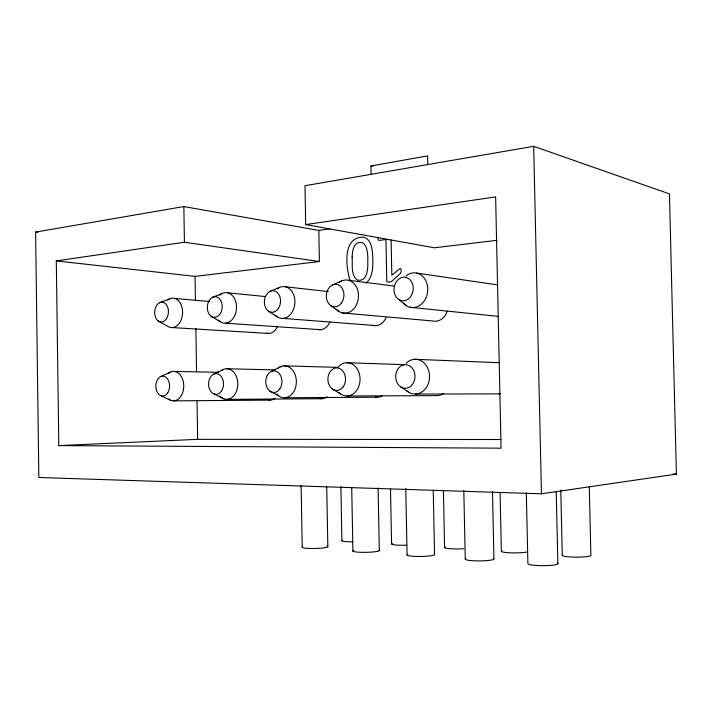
<?xml version="1.0" encoding="UTF-8"?>
<svg xmlns="http://www.w3.org/2000/svg" width="712" height="712" viewBox="0 0 712 712"><rect width="100%" height="100%" fill="white"/><g stroke="black" fill="none" stroke-linecap="round" stroke-linejoin="round"><path stroke-width="1.07" d="M366.208 283.109C373.933 275.793 372.963 263.947 372.643 254.22C372.082 247.776 370.783 238.52 363.067 237.132C342.303 237.176 345.899 267.142 350.082 280.314M271.53 371.344L280.839 366.547M213.903 374.04L223.488 369.403M160.734 376.532L170.524 372.047M332.629 284.907L341.591 280.964M270.133 291.324L279.442 287.47M212.648 297.233L222.224 293.46A15.317 11.063 -86.1 0 1 236.304 310.174A15.317 11.063 -86.1 0 1 218.442 320.204M159.595 302.68L169.376 298.995M371.077 174.476L370.916 165.976L427.574 155.91L427.752 164.721M497.038 240.318L434.347 247.803L305.679 224.583L304.976 185.707L533.688 146.316L669.449 193.913L676.4 474.103L541.449 493.808L38.849 477.503L35.6 232.085L183.847 206.56L318.825 230.412L329.763 228.881M305.679 224.583L495.632 196.912L501.07 448.177L58.811 445.605L56.301 260.904L184.417 242.24L319.394 261.526L318.825 230.412M56.301 260.904L195.026 276.372L319.394 261.526M58.811 445.605L197.651 439.34L500.945 439.518M173.63 400.865L270.222 400.1M226.861 399.361L321.922 398.711M284.506 397.741L377.485 397.225M347.136 395.97L437.373 395.614A14.952 12.487 -89.1 0 0 443.603 393.433M415.434 394.048L499.886 393.887M173.167 371.415L218.682 372.314M673.062 474.041L676.4 474.103M226.345 368.745L274.983 369.884M283.937 365.852L337.079 367.339M346.513 362.711L403.74 364.624M414.74 359.284L499.21 362.693M370.916 165.976L373.124 166.092M172.482 327.582L269.056 333.474M225.588 323.177L320.649 329.692M283.1 318.397L376.096 325.624M342.187 312.924L432.62 320.97A14.97 12.424 -83.1 0 0 447.261 311.126M174.68 298.435L209.773 301.55M227.965 292.855L265.505 296.566M409.996 307.264L496.932 316.235A15.593 13.43 -80.9 0 0 498.667 316.502M285.663 286.82L328.276 291.555M348.355 280.252L394.519 286.091M35.6 232.085L37.798 232.388M416.716 273.097L497.786 284.907M161.028 395.756L170.969 400.438M214.232 394.039L223.977 398.925M269.928 391.155L278.463 395.774M158.215 321.005L167.338 326.052A14.73 10.235 -86.7 0 0 182.584 312.568A14.73 10.235 -86.7 0 0 167.72 300.037M211.161 316.297L220.035 321.593M332.442 389.09L340.567 393.941M268.531 311.197L277.075 316.769M400.669 386.839L408.252 391.929M330.893 305.653L339.019 311.536M398.942 299.601L406.534 305.831M377.885 237.977L378.205 239.864L378.998 240.407L385.957 239.508L386.776 281.409L387.995 282.246L391.467 281.525L400.34 273.515L401.15 271.708L401.07 269.225L400.197 268.344L391.822 275.224L391.128 239.953M589.287 486.518L590.88 555.271A14.329 1.807 0.2 0 1 575.545 557.14A14.329 1.807 0.2 0 1 562.587 554.906M560.789 490.141L562.266 555.378M556.232 491.44L557.861 563.61M533.688 146.316L541.449 493.808M526.328 492.855L527.886 563.69A14.997 2.002 0.1 0 0 545.267 565.657A14.997 2.002 0.1 0 0 557.184 563.094M500.082 492.517L501.355 551.248M492.473 491.342L493.923 558.964M463.815 490.532L465.256 559.053M443.416 490.265L444.591 547.403M433.252 490.274L434.56 554.648M405.769 488.343L407.086 554.746M390.488 488.468L391.573 543.817M378.09 487.951L379.309 550.634M351.719 487.373L352.93 551.168M340.888 486.661L341.893 540.817M326.737 486.901L327.832 546.487M301.123 485.415L302.235 547.403M195.026 276.372L195.417 300.767M195.862 328.481L196.556 371.717M197.019 400.536L197.651 439.34M183.847 206.56L184.417 242.24M493.478 558.475A14.338 1.869 -0.4 0 1 479.229 560.905A14.338 1.869 -0.4 0 1 465.871 558.573M434.32 554.194A13.777 1.744 -0.8 0 1 419.777 556.472A13.777 1.744 -0.8 0 1 407.86 554.292M379.238 550.207A13.288 1.629 -1.1 0 1 364.482 552.352A13.288 1.629 -1.1 0 1 353.846 550.314M327.048 546.122A12.861 1.522 -1.4 0 1 316.262 548.445A12.861 1.522 -1.4 0 1 302.395 547.003M527.04 551.996A13.715 1.691 -0.2 0 1 509.881 552.797A13.715 1.691 -0.2 0 1 501.835 550.812M463.886 548.712A13.181 1.593 -0.6 0 1 449.245 548.658A13.181 1.593 -0.6 0 1 445.223 546.994M406.41 545.205A12.709 1.486 -0.9 0 1 394.421 544.867A12.709 1.486 -0.9 0 1 392.33 543.425M352.458 541.823A12.3 1.397 -1.2 0 1 341.938 540.452M382.371 395.738A14.391 11.57 -89.4 0 1 375.473 397.056M277.983 368.273A15.949 12.051 -89.4 0 1 293.851 371.949A15.949 12.051 -89.4 0 1 292.65 393.247A15.949 12.051 -89.4 0 1 276.532 394.021M386.02 317.668A14.4 11.517 -84.6 0 1 373.106 325.357M277.271 288.796A15.967 11.988 -85.3 0 1 292.739 292.685A15.967 11.988 -85.3 0 1 291.039 313.716A15.967 11.988 -85.3 0 1 275.143 315.122M327.28 396.7A13.875 10.751 -89.5 0 1 319.127 398.311M221.69 370.409A15.317 11.116 -89.5 0 1 235.814 375.233A15.317 11.116 -89.5 0 1 234.257 395.213A15.317 11.116 -89.5 0 1 219.688 395.997M329.87 322.047A13.875 10.707 -85.6 0 1 317.872 329.425M219.599 295.257A15.317 11.063 -86.1 0 1 221.316 293.949M275.215 398.159A13.395 10.021 -89.6 0 1 268.477 399.939M168.085 373.631A14.73 10.28 -89.6 0 1 181.186 376.337A14.73 10.28 -89.6 0 1 181.48 395.32A14.73 10.28 -89.6 0 1 168.477 399.04M277.653 326.123A13.395 9.986 -86.3 0 1 266.466 333.216M337.995 367.241A16.643 13.119 -89.2 0 1 355.973 367.187A16.643 13.119 -89.2 0 1 356.988 389.945A16.643 13.119 -89.2 0 1 339.126 392.775M339.224 282.353A16.661 13.039 -84.1 0 1 356.223 286.625A16.661 13.039 -84.1 0 1 353.793 308.794A16.661 13.039 -84.1 0 1 336.287 309.142M500.34 393.798A15.557 13.519 -88.7 0 1 498.605 393.442M406.143 363.289A17.391 14.329 -88.8 0 1 425.518 364.473A17.391 14.329 -88.8 0 1 425.99 388.022A17.391 14.329 -88.8 0 1 406.685 390.719M405.938 275.945A17.435 14.231 -82.5 0 1 424.957 279.131A17.435 14.231 -82.5 0 1 422.91 302.644A17.435 14.231 -82.5 0 1 403.553 303.339M352.111 256.916C352.769 264.472 350.411 275.286 357.664 280.172C367.979 281.756 367.988 267.516 367.766 260.743C368.113 254.576 367.116 238.191 356.792 243.326C352.778 246.566 352.476 252.155 352.111 256.916M278.321 308.536A10.814 8.063 -85.3 0 0 274.316 290.897A10.814 8.063 -85.3 0 0 264.695 305.101A10.814 8.063 -85.3 0 0 278.321 308.536M279.745 389.037A10.805 8.108 -89.4 0 0 275.722 371.148A10.805 8.108 -89.4 0 0 266.083 384.836A10.805 8.108 -89.4 0 0 279.745 389.037M220.186 313.778A10.369 7.431 -86.1 0 0 216.501 296.833A10.369 7.431 -86.1 0 0 207.637 310.423A10.369 7.431 -86.1 0 0 220.186 313.778M221.468 391.039A10.369 7.467 -89.5 0 0 217.765 373.853A10.369 7.467 -89.5 0 0 208.883 386.981A10.369 7.467 -89.5 0 0 221.468 391.039M166.555 318.62A9.968 6.871 -86.7 0 0 163.155 302.315A9.968 6.871 -86.7 0 0 154.958 315.345A9.968 6.871 -86.7 0 0 166.555 318.62M167.712 392.882A9.968 6.897 -89.6 0 0 164.303 376.363A9.968 6.897 -89.6 0 0 156.088 388.957A9.968 6.897 -89.6 0 0 167.712 392.882M341.564 302.831A11.294 8.775 -84.2 0 0 337.185 284.444A11.294 8.775 -84.2 0 0 326.719 299.307A11.294 8.775 -84.2 0 0 341.564 302.831M343.139 386.865A11.276 8.829 -89.2 0 0 338.752 368.193A11.276 8.829 -89.2 0 0 328.259 382.504A11.276 8.829 -89.2 0 0 343.139 386.865M410.61 296.601A11.819 9.585 -82.6 0 0 405.804 277.395A11.819 9.585 -82.6 0 0 394.377 292.988A11.819 9.585 -82.6 0 0 410.61 296.601M412.373 384.48A11.793 9.656 -88.9 0 0 407.558 364.971A11.793 9.656 -88.9 0 0 396.095 379.959A11.793 9.656 -88.9 0 0 412.373 384.48"/></g></svg>
